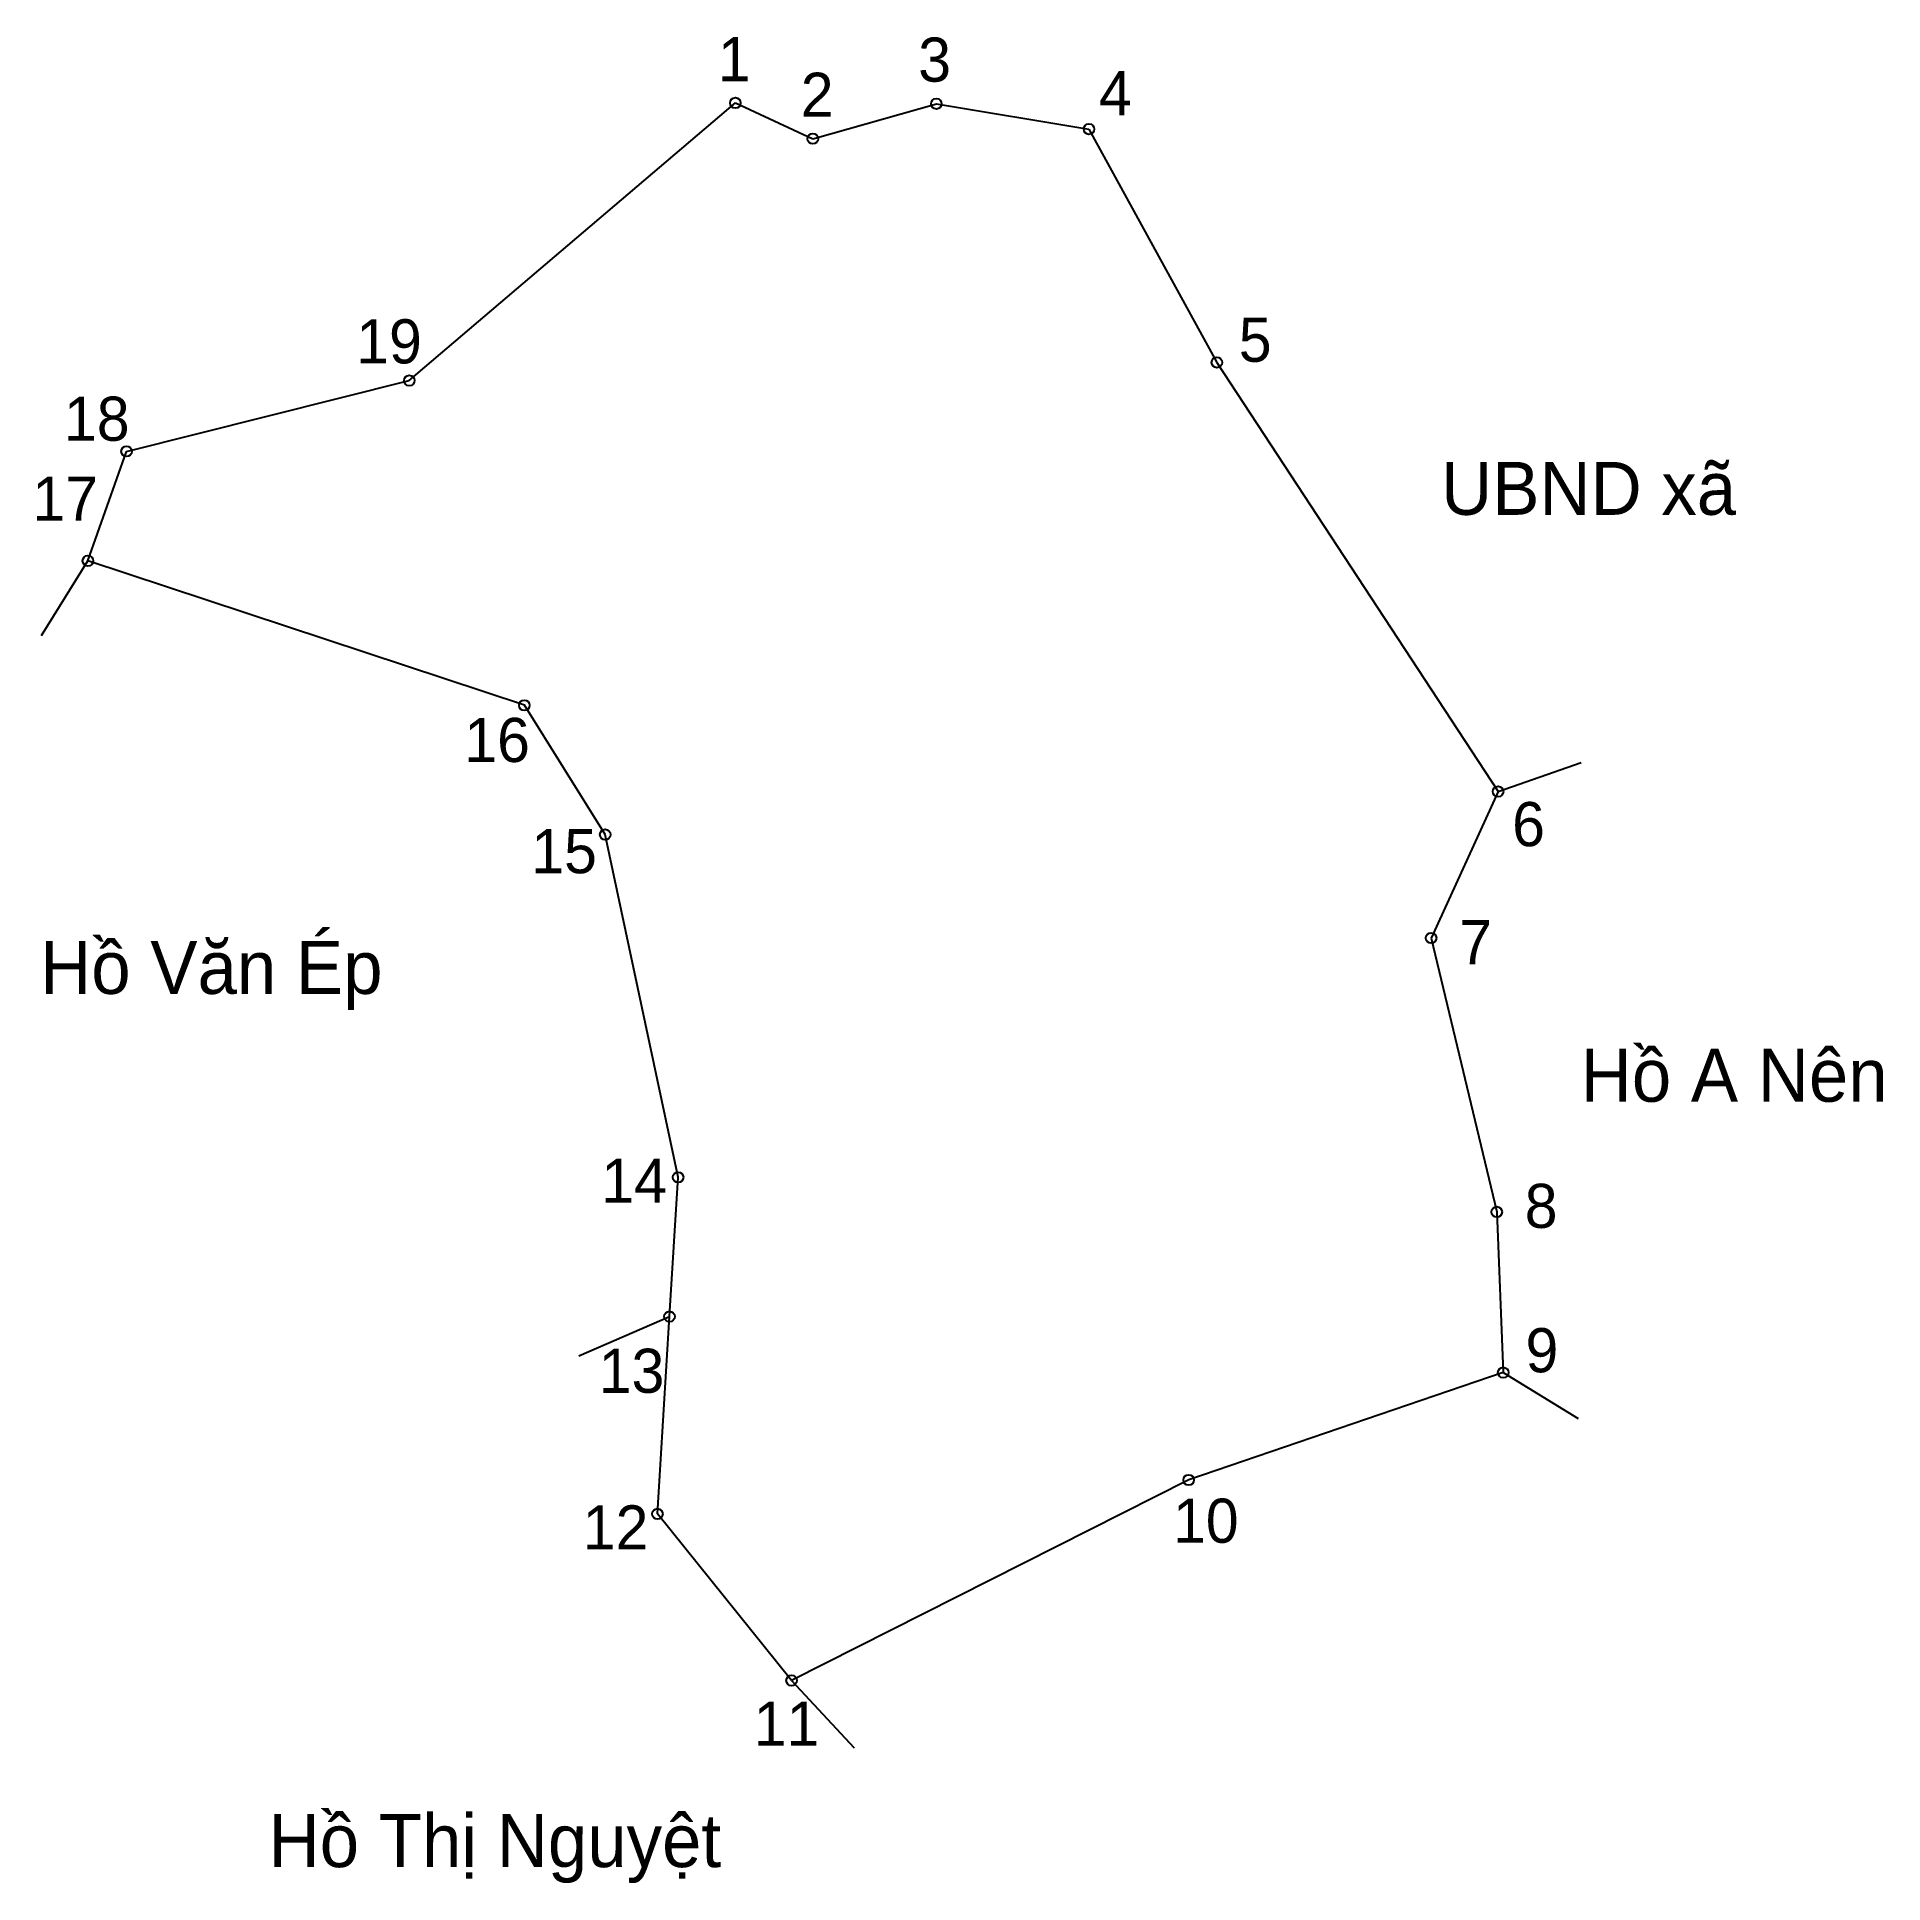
# Model space of a CAD drawing. Extents: x 547397 to 547582, y 1825058 to 1825243.
import ezdxf

# ---------------------------------------------------------------- set-up
doc = ezdxf.new("R2010")
doc.units = 0
for name, color, linetype in [('CanhThua', 7, 'Continuous'), ('MocDinhThua', 7, 'Continuous'), ('RauThua', 7, 'Continuous'), ('SoHieuDinhThua', 7, 'Continuous'), ('TenChuLanCan', 7, 'Continuous')]:
    doc.layers.add(name, color=color, linetype=linetype)

msp = doc.modelspace()

# ---------------------------------------------------------------- linework, layer by layer
at = {"layer": 'CanhThua'}
for p, q in [((547434.05, 1825208.89), (547466.72, 1825236.7)), ((547466.72, 1825236.7), (547474.48, 1825233.12)), ((547474.48, 1825233.12), (547486.86, 1825236.62)), ((547486.86, 1825236.62), (547502.15, 1825234.08)), ((547502.15, 1825234.08), (547514.97, 1825210.71)), ((547514.97, 1825210.71), (547543.14, 1825167.72)), ((547405.72, 1825201.8), (547434.05, 1825208.89)), ((547401.85, 1825190.83), (547405.72, 1825201.8)), ((547445.58, 1825176.36), (547401.85, 1825190.83)), ((547453.68, 1825163.41), (547445.58, 1825176.36)), ((547543.14, 1825167.72), (547536.43, 1825153.05)), ((547460.98, 1825129.08), (547453.68, 1825163.41)), ((547536.43, 1825153.05), (547543.01, 1825125.61)), ((547460.12, 1825115.13), (547460.98, 1825129.08)), ((547543.01, 1825125.61), (547543.66, 1825109.52)), ((547458.91, 1825095.36), (547460.12, 1825115.13)), ((547543.66, 1825109.52), (547512.14, 1825098.76)), ((547512.14, 1825098.76), (547472.35, 1825078.67)), ((547472.35, 1825078.67), (547458.91, 1825095.36))]:
    msp.add_line(p, q, dxfattribs=at)
at = {"layer": 'MocDinhThua'}
for centre in [(547466.72, 1825236.7), (547486.86, 1825236.62), (547502.15, 1825234.08), (547474.48, 1825233.12), (547514.97, 1825210.71), (547434.05, 1825208.89), (547405.72, 1825201.8), (547401.85, 1825190.83), (547445.58, 1825176.36), (547543.14, 1825167.72), (547453.68, 1825163.41), (547536.43, 1825153.05), (547460.98, 1825129.08), (547543.01, 1825125.61), (547460.12, 1825115.13), (547543.66, 1825109.52), (547512.14, 1825098.76), (547458.91, 1825095.36), (547472.35, 1825078.67)]:
    msp.add_circle(centre, 0.53, dxfattribs=at)
at = {"layer": 'RauThua'}
for p, q in [((547397.2, 1825183.34), (547401.85, 1825190.83)), ((547543.14, 1825167.72), (547551.46, 1825170.64)), ((547451.02, 1825111.18), (547460.12, 1825115.13)), ((547543.66, 1825109.52), (547551.18, 1825104.93)), ((547472.35, 1825078.67), (547478.61, 1825071.93))]:
    msp.add_line(p, q, dxfattribs=at)

# ---------------------------------------------------------------- texts
at = {"layer": 'SoHieuDinhThua'}
for s, height, p in [('1', 4.42, (547464.97, 1825238.87)), ('3', 4.42, (547485.04, 1825238.83)), ('2', 4.42, (547473.27, 1825235.31)), ('4', 4.42, (547503.14, 1825235.47)), ('19', 4.421, (547428.73, 1825210.61)), ('5', 4.42, (547517.16, 1825210.77)), ('18', 4.421, (547399.45, 1825202.86)), ('17', 4.421, (547396.29, 1825194.85)), ('16', 4.421, (547439.56, 1825170.68)), ('6', 4.42, (547544.55, 1825162.25)), ('15', 4.421, (547446.27, 1825159.54)), ('7', 4.42, (547539.25, 1825150.42)), ('14', 4.421, (547453.29, 1825126.54)), ('8', 4.42, (547545.81, 1825124.01)), ('9', 4.42, (547545.89, 1825109.55)), ('13', 4.421, (547453.03, 1825107.49)), ('12', 4.421, (547451.43, 1825091.8)), ('10', 4.421, (547510.57, 1825092.47)), ('11', 4.421, (547468.56, 1825072.14))]:
    msp.add_text(s, height=height, dxfattribs=at).set_placement(p)
at = {"layer": 'TenChuLanCan'}
for s, height, p in [('UBND xã', 5.305, (547537.43, 1825195.44)), ('Hồ Văn Ép', 5.305, (547397.06, 1825147.45)), ('Hồ A Nên', 5.305, (547551.42, 1825136.65)), ('Hồ Thị Nguyệt', 5.3047, (547419.95, 1825059.98))]:
    msp.add_text(s, height=height, dxfattribs=at).set_placement(p)

doc.saveas('drawing.dxf')
